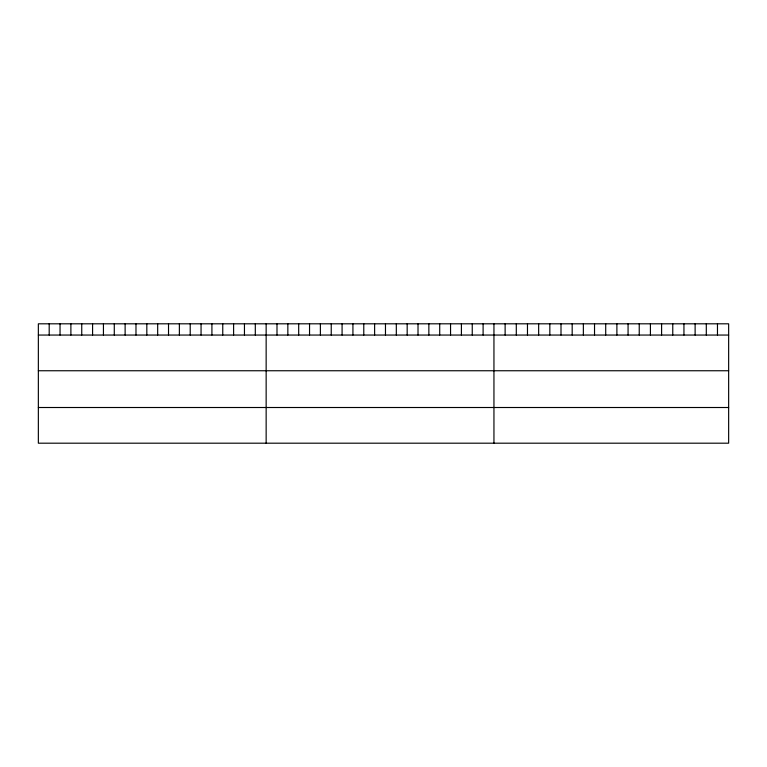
<?xml version="1.0" encoding="UTF-8"?>
<svg xmlns="http://www.w3.org/2000/svg" width="767" height="767" viewBox="0 0 767 767"><rect width="100%" height="100%" fill="white"/><g stroke="black" fill="none" stroke-linecap="round" stroke-linejoin="round"><path stroke-width="1.15" d="M728.65 335.054L728.65 443.192L38.35 443.192L38.35 323.808L728.65 323.808L728.65 335.054L38.35 335.054M38.35 370.749L728.65 370.749M38.35 407.507L728.65 407.507M717.471 323.808L717.471 335.054M706.302 323.808L706.302 335.054M695.123 323.808L695.123 335.054M683.943 323.808L683.943 335.054M672.764 323.808L672.764 335.054M661.595 323.808L661.595 335.054M650.416 323.808L650.416 335.054M639.237 323.808L639.237 335.054M628.068 323.808L628.068 335.054M616.889 323.808L616.889 335.054M605.709 323.808L605.709 335.054M594.53 323.808L594.53 335.054M583.361 323.808L583.361 335.054M572.182 323.808L572.182 335.054M561.003 323.808L561.003 335.054M549.834 323.808L549.834 335.054M538.655 323.808L538.655 335.054M527.475 323.808L527.475 335.054M516.296 323.808L516.296 335.054M505.127 323.808L505.127 335.054M493.948 323.808L493.948 443.192M483.105 323.808L483.105 335.054M472.251 323.808L472.251 335.054M461.408 323.808L461.408 335.054M450.555 323.808L450.555 335.054M439.712 323.808L439.712 335.054M428.858 323.808L428.858 335.054M418.015 323.808L418.015 335.054M407.172 323.808L407.172 335.054M396.318 323.808L396.318 335.054M385.475 323.808L385.475 335.054M374.622 323.808L374.622 335.054M363.779 323.808L363.779 335.054M352.925 323.808L352.925 335.054M342.082 323.808L342.082 335.054M331.239 323.808L331.239 335.054M320.385 323.808L320.385 335.054M309.542 323.808L309.542 335.054M298.689 323.808L298.689 335.054M287.846 323.808L287.846 335.054M276.992 323.808L276.992 335.054M266.149 323.808L266.149 443.192M255.306 323.808L255.306 335.054M244.452 323.808L244.452 335.054M233.609 323.808L233.609 335.054M222.756 323.808L222.756 335.054M211.913 323.808L211.913 335.054M201.059 323.808L201.059 335.054M190.216 323.808L190.216 335.054M179.373 323.808L179.373 335.054M168.519 323.808L168.519 335.054M157.676 323.808L157.676 335.054M146.823 323.808L146.823 335.054M135.98 323.808L135.98 335.054M125.126 323.808L125.126 335.054M114.283 323.808L114.283 335.054M103.44 323.808L103.44 335.054M92.586 323.808L92.586 335.054M81.743 323.808L81.743 335.054M70.89 323.808L70.89 335.054M60.047 323.808L60.047 335.054M49.193 323.808L49.193 335.054"/></g></svg>
